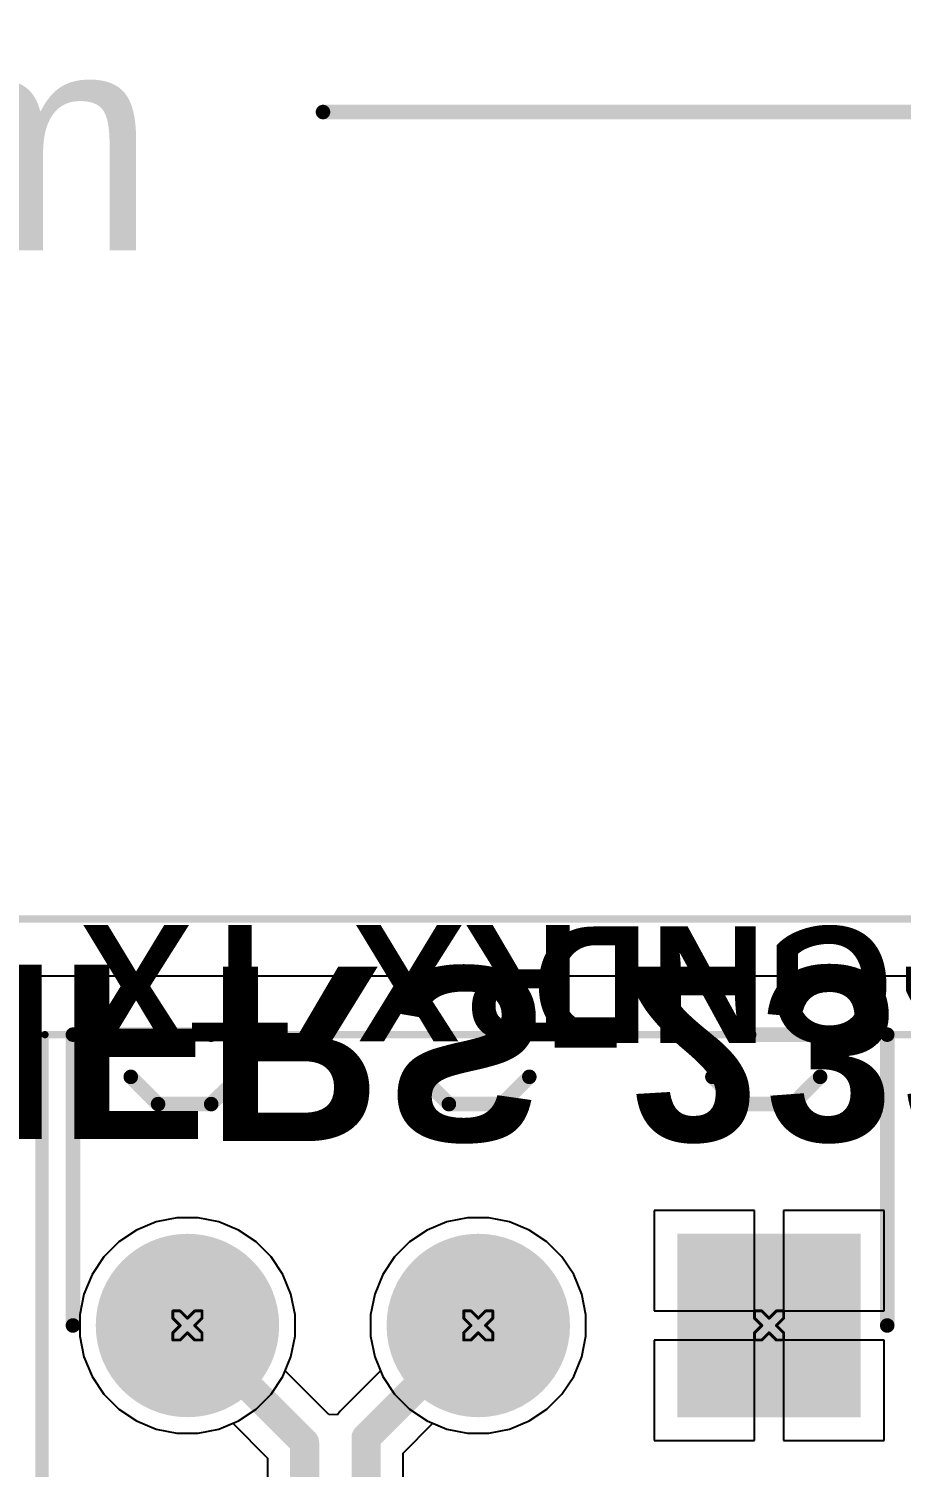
# Model space of a CAD drawing. Header units: inches. Extents: x -21 to 276, y -5 to 220.
# Drawn here: x 61.01 to 76.25, y 85.91 to 111.03 of the extents above; entities that cross this region are included whole.
import ezdxf

# ---------------------------------------------------------------- set-up
doc = ezdxf.new("R2010")
doc.units = ezdxf.units.IN
for name, color, linetype in [('Board_Outline', 216, 'Continuous'), ('Bottom Layer', 5, 'Continuous'), ('Bottom Overlay', 54, 'Continuous'), ('Bottom Solder', 6, 'Continuous'), ('Dimensions', 6, 'Continuous'), ('Drill Drawing', 1, 'Continuous'), ('Ground', 16, 'Continuous'), ('Multi-Layer', 9, 'Continuous'), ('Pad Holes', 156, 'Continuous'), ('Power + Signal', 76, 'Continuous'), ('Top Layer', 1, 'Continuous'), ('Top Overlay', 2, 'Continuous'), ('Top Solder', 216, 'Continuous')]:
    doc.layers.add(name, color=color, linetype=linetype)
doc.styles.add('Arial', font='', dxfattribs={"height": 0.2})
doc.styles.add('Arial_Bold', font='', dxfattribs={"height": 0.2})
doc.styles.get('Arial').set_extended_font_data('Arial')
doc.styles.get('Arial_Bold').set_extended_font_data('Arial', bold=True)

# ---------------------------------------------------------------- blocks, each defined once
blk = doc.blocks.new('DB128L_5_08_2P_BK_S_199')
at = {"layer": 'Bottom Layer'}
blk.add_hatch(color=5, dxfattribs=at).paths.add_polyline_path([(-1.04, 1.5), (-1.04, -1.5), (-4.04, -1.5), (-4.04, 1.5)])
h = blk.add_hatch(color=5, dxfattribs=at)
edge = h.paths.add_edge_path()
edge.add_arc((2.54, 0), 1.5, 0, 360)
at = {"layer": 'Bottom Solder'}
blk.add_hatch(color=6, dxfattribs=at).paths.add_polyline_path([(-0.938, 1.602), (-0.938, -1.602), (-4.142, -1.602), (-4.142, 1.602)])
h = blk.add_hatch(color=6, dxfattribs=at)
edge = h.paths.add_edge_path()
edge.add_arc((2.54, 0), 1.602, 0, 360)
at = {"layer": 'Ground'}
blk.add_hatch(color=16, dxfattribs=at).paths.add_polyline_path([(-1.04, 1.5), (-1.04, -1.5), (-4.04, -1.5), (-4.04, 1.5)])
h = blk.add_hatch(color=16, dxfattribs=at)
edge = h.paths.add_edge_path()
edge.add_arc((2.54, 0), 1.5, 0, 360)
at = {"layer": 'Multi-Layer'}
blk.add_hatch(color=9, dxfattribs=at).paths.add_polyline_path([(-1.04, 1.5), (-1.04, -1.5), (-4.04, -1.5), (-4.04, 1.5)])
h = blk.add_hatch(color=9, dxfattribs=at)
edge = h.paths.add_edge_path()
edge.add_arc((2.54, 0), 1.5, 0, 360)
at = {"layer": 'Pad Holes'}
h = blk.add_hatch(color=7, dxfattribs=at)
edge = h.paths.add_edge_path()
edge.add_arc((-2.54, 0), 0.8, 0, 360)
h = blk.add_hatch(color=7, dxfattribs=at)
edge = h.paths.add_edge_path()
edge.add_arc((2.54, 0), 0.8, 0, 360)
at = {"layer": 'Power + Signal'}
blk.add_hatch(color=76, dxfattribs=at).paths.add_polyline_path([(-1.04, 1.5), (-1.04, -1.5), (-4.04, -1.5), (-4.04, 1.5)])
h = blk.add_hatch(color=76, dxfattribs=at)
edge = h.paths.add_edge_path()
edge.add_arc((2.54, 0), 1.5, 0, 360)
at = {"layer": 'Top Layer'}
blk.add_hatch(color=1, dxfattribs=at).paths.add_polyline_path([(-1.04, 1.5), (-1.04, -1.5), (-4.04, -1.5), (-4.04, 1.5)])
h = blk.add_hatch(color=1, dxfattribs=at)
edge = h.paths.add_edge_path()
edge.add_arc((2.54, 0), 1.5, 0, 360)
at = {"layer": 'Top Solder'}
blk.add_hatch(color=216, dxfattribs=at).paths.add_polyline_path([(-0.938, 1.602), (-0.938, -1.602), (-4.142, -1.602), (-4.142, 1.602)])
h = blk.add_hatch(color=216, dxfattribs=at)
edge = h.paths.add_edge_path()
edge.add_arc((2.54, 0), 1.602, 0, 360)
at = {"layer": 'Top Overlay'}
for points in [[(5.131, 5.131, 0.127, 0.127, 0), (-5.131, 5.131, 0.127, 0.127, 0)], [(-5.131, 5.131, 0.127, 0.127, 0), (-5.131, -5.08, 0.127, 0.127, 0)], [(5.131, 5.131, 0.127, 0.127, 0), (5.131, -5.08, 0.127, 0.127, 0)], [(-2.954, -3.867, 0.254, 0.254, 0), (-3.431, -4.343, 0.254, 0.254, 0)], [(-2.026, -3.867, 0.254, 0.254, 0), (-2.954, -3.867, 0.254, 0.254, 0)], [(-1.549, -4.343, 0.254, 0.254, 0), (-2.026, -3.867, 0.254, 0.254, 0)], [(2.126, -3.867, 0.254, 0.254, 0), (1.649, -4.343, 0.254, 0.254, 0)], [(3.054, -3.867, 0.254, 0.254, 0), (2.126, -3.867, 0.254, 0.254, 0)], [(3.531, -4.343, 0.254, 0.254, 0), (3.054, -3.867, 0.254, 0.254, 0)], [(5.131, -5.08, 0.127, 0.127, 0), (-5.131, -5.08, 0.127, 0.127, 0)]]:
    blk.add_lwpolyline(points, format="xyseb", dxfattribs=at)
for points in [[(-5.163, 5.131, 0.0635, 0.0635, 1), (-5.099, 5.131, 0.0635, 0.0635, 1)], [(-5.163, 5.131, 0.0635, 0.0635, 1), (-5.099, 5.131, 0.0635, 0.0635, 1)], [(5.099, 5.131, 0.0635, 0.0635, 1), (5.163, 5.131, 0.0635, 0.0635, 1)], [(5.099, 5.131, 0.0635, 0.0635, 1), (5.163, 5.131, 0.0635, 0.0635, 1)], [(-3.018, -3.867, 0.127, 0.127, 1), (-2.891, -3.867, 0.127, 0.127, 1)], [(-3.018, -3.867, 0.127, 0.127, 1), (-2.891, -3.867, 0.127, 0.127, 1)], [(-2.09, -3.867, 0.127, 0.127, 1), (-1.963, -3.867, 0.127, 0.127, 1)], [(-2.09, -3.867, 0.127, 0.127, 1), (-1.963, -3.867, 0.127, 0.127, 1)], [(2.062, -3.867, 0.127, 0.127, 1), (2.189, -3.867, 0.127, 0.127, 1)], [(2.062, -3.867, 0.127, 0.127, 1), (2.189, -3.867, 0.127, 0.127, 1)], [(2.99, -3.867, 0.127, 0.127, 1), (3.117, -3.867, 0.127, 0.127, 1)], [(2.99, -3.867, 0.127, 0.127, 1), (3.117, -3.867, 0.127, 0.127, 1)], [(-3.495, -4.343, 0.127, 0.127, 1), (-3.368, -4.343, 0.127, 0.127, 1)], [(-1.613, -4.343, 0.127, 0.127, 1), (-1.486, -4.343, 0.127, 0.127, 1)], [(1.585, -4.343, 0.127, 0.127, 1), (1.712, -4.343, 0.127, 0.127, 1)], [(3.467, -4.343, 0.127, 0.127, 1), (3.594, -4.343, 0.127, 0.127, 1)], [(-5.163, -5.08, 0.0635, 0.0635, 1), (-5.099, -5.08, 0.0635, 0.0635, 1)], [(-5.163, -5.08, 0.0635, 0.0635, 1), (-5.099, -5.08, 0.0635, 0.0635, 1)], [(5.099, -5.08, 0.0635, 0.0635, 1), (5.163, -5.08, 0.0635, 0.0635, 1)], [(5.099, -5.08, 0.0635, 0.0635, 1), (5.163, -5.08, 0.0635, 0.0635, 1)]]:
    blk.add_lwpolyline(points, format="xyseb", close=True, dxfattribs=at)
blk = doc.blocks.new('DB128L_5_08_3P_BK_S_200')
at = {"layer": 'Bottom Layer'}
blk.add_hatch(color=5, dxfattribs=at).paths.add_polyline_path([(-3.58, 1.5), (-3.58, -1.5), (-6.58, -1.5), (-6.58, 1.5)])
h = blk.add_hatch(color=5, dxfattribs=at)
edge = h.paths.add_edge_path()
edge.add_arc((0, 0), 1.5, 0, 360)
h = blk.add_hatch(color=5, dxfattribs=at)
edge = h.paths.add_edge_path()
edge.add_arc((5.08, 0), 1.5, 0, 360)
at = {"layer": 'Bottom Solder'}
blk.add_hatch(color=6, dxfattribs=at).paths.add_polyline_path([(-3.478, 1.602), (-3.478, -1.602), (-6.682, -1.602), (-6.682, 1.602)])
h = blk.add_hatch(color=6, dxfattribs=at)
edge = h.paths.add_edge_path()
edge.add_arc((0, 0), 1.602, 0, 360)
h = blk.add_hatch(color=6, dxfattribs=at)
edge = h.paths.add_edge_path()
edge.add_arc((5.08, 0), 1.602, 0, 360)
at = {"layer": 'Ground'}
blk.add_hatch(color=16, dxfattribs=at).paths.add_polyline_path([(-3.58, 1.5), (-3.58, -1.5), (-6.58, -1.5), (-6.58, 1.5)])
h = blk.add_hatch(color=16, dxfattribs=at)
edge = h.paths.add_edge_path()
edge.add_arc((0, 0), 1.5, 0, 360)
h = blk.add_hatch(color=16, dxfattribs=at)
edge = h.paths.add_edge_path()
edge.add_arc((5.08, 0), 1.5, 0, 360)
at = {"layer": 'Multi-Layer'}
blk.add_hatch(color=9, dxfattribs=at).paths.add_polyline_path([(-3.58, 1.5), (-3.58, -1.5), (-6.58, -1.5), (-6.58, 1.5)])
h = blk.add_hatch(color=9, dxfattribs=at)
edge = h.paths.add_edge_path()
edge.add_arc((0, 0), 1.5, 0, 360)
h = blk.add_hatch(color=9, dxfattribs=at)
edge = h.paths.add_edge_path()
edge.add_arc((5.08, 0), 1.5, 0, 360)
at = {"layer": 'Pad Holes'}
h = blk.add_hatch(color=7, dxfattribs=at)
edge = h.paths.add_edge_path()
edge.add_arc((-5.08, 0), 0.8, 0, 360)
h = blk.add_hatch(color=7, dxfattribs=at)
edge = h.paths.add_edge_path()
edge.add_arc((0, 0), 0.8, 0, 360)
h = blk.add_hatch(color=7, dxfattribs=at)
edge = h.paths.add_edge_path()
edge.add_arc((5.08, 0), 0.8, 0, 360)
at = {"layer": 'Power + Signal'}
blk.add_hatch(color=76, dxfattribs=at).paths.add_polyline_path([(-3.58, 1.5), (-3.58, -1.5), (-6.58, -1.5), (-6.58, 1.5)])
h = blk.add_hatch(color=76, dxfattribs=at)
edge = h.paths.add_edge_path()
edge.add_arc((0, 0), 1.5, 0, 360)
h = blk.add_hatch(color=76, dxfattribs=at)
edge = h.paths.add_edge_path()
edge.add_arc((5.08, 0), 1.5, 0, 360)
at = {"layer": 'Top Layer'}
blk.add_hatch(color=1, dxfattribs=at).paths.add_polyline_path([(-3.58, 1.5), (-3.58, -1.5), (-6.58, -1.5), (-6.58, 1.5)])
h = blk.add_hatch(color=1, dxfattribs=at)
edge = h.paths.add_edge_path()
edge.add_arc((0, 0), 1.5, 0, 360)
h = blk.add_hatch(color=1, dxfattribs=at)
edge = h.paths.add_edge_path()
edge.add_arc((5.08, 0), 1.5, 0, 360)
at = {"layer": 'Top Solder'}
blk.add_hatch(color=216, dxfattribs=at).paths.add_polyline_path([(-3.478, 1.602), (-3.478, -1.602), (-6.682, -1.602), (-6.682, 1.602)])
h = blk.add_hatch(color=216, dxfattribs=at)
edge = h.paths.add_edge_path()
edge.add_arc((0, 0), 1.602, 0, 360)
h = blk.add_hatch(color=216, dxfattribs=at)
edge = h.paths.add_edge_path()
edge.add_arc((5.08, 0), 1.602, 0, 360)
at = {"layer": 'Top Overlay'}
for points in [[(-7.671, 5.131, 0.127, 0.127, 0), (-7.671, -5.08, 0.127, 0.127, 0)], [(7.671, 5.131, 0.127, 0.127, 0), (-7.671, 5.131, 0.127, 0.127, 0)], [(7.671, 5.131, 0.127, 0.127, 0), (7.671, -5.08, 0.127, 0.127, 0)], [(-5.494, -3.867, 0.254, 0.254, 0), (-5.971, -4.343, 0.254, 0.254, 0)], [(-4.566, -3.867, 0.254, 0.254, 0), (-5.494, -3.867, 0.254, 0.254, 0)], [(-4.089, -4.343, 0.254, 0.254, 0), (-4.566, -3.867, 0.254, 0.254, 0)], [(-0.414, -3.867, 0.254, 0.254, 0), (-0.891, -4.343, 0.254, 0.254, 0)], [(0.514, -3.867, 0.254, 0.254, 0), (-0.414, -3.867, 0.254, 0.254, 0)], [(0.991, -4.343, 0.254, 0.254, 0), (0.514, -3.867, 0.254, 0.254, 0)], [(4.666, -3.867, 0.254, 0.254, 0), (4.189, -4.343, 0.254, 0.254, 0)], [(5.594, -3.867, 0.254, 0.254, 0), (4.666, -3.867, 0.254, 0.254, 0)], [(6.071, -4.343, 0.254, 0.254, 0), (5.594, -3.867, 0.254, 0.254, 0)], [(7.671, -5.08, 0.127, 0.127, 0), (-7.671, -5.08, 0.127, 0.127, 0)]]:
    blk.add_lwpolyline(points, format="xyseb", dxfattribs=at)
for points in [[(-7.703, 5.131, 0.0635, 0.0635, 1), (-7.639, 5.131, 0.0635, 0.0635, 1)], [(-7.703, 5.131, 0.0635, 0.0635, 1), (-7.639, 5.131, 0.0635, 0.0635, 1)], [(7.639, 5.131, 0.0635, 0.0635, 1), (7.703, 5.131, 0.0635, 0.0635, 1)], [(7.639, 5.131, 0.0635, 0.0635, 1), (7.703, 5.131, 0.0635, 0.0635, 1)], [(-5.558, -3.867, 0.127, 0.127, 1), (-5.431, -3.867, 0.127, 0.127, 1)], [(-5.558, -3.867, 0.127, 0.127, 1), (-5.431, -3.867, 0.127, 0.127, 1)], [(-4.63, -3.867, 0.127, 0.127, 1), (-4.503, -3.867, 0.127, 0.127, 1)], [(-4.63, -3.867, 0.127, 0.127, 1), (-4.503, -3.867, 0.127, 0.127, 1)], [(-0.478, -3.867, 0.127, 0.127, 1), (-0.351, -3.867, 0.127, 0.127, 1)], [(-0.478, -3.867, 0.127, 0.127, 1), (-0.351, -3.867, 0.127, 0.127, 1)], [(0.45, -3.867, 0.127, 0.127, 1), (0.577, -3.867, 0.127, 0.127, 1)], [(0.45, -3.867, 0.127, 0.127, 1), (0.577, -3.867, 0.127, 0.127, 1)], [(4.602, -3.867, 0.127, 0.127, 1), (4.729, -3.867, 0.127, 0.127, 1)], [(4.602, -3.867, 0.127, 0.127, 1), (4.729, -3.867, 0.127, 0.127, 1)], [(5.53, -3.867, 0.127, 0.127, 1), (5.657, -3.867, 0.127, 0.127, 1)], [(5.53, -3.867, 0.127, 0.127, 1), (5.657, -3.867, 0.127, 0.127, 1)], [(-6.035, -4.343, 0.127, 0.127, 1), (-5.908, -4.343, 0.127, 0.127, 1)], [(-4.153, -4.343, 0.127, 0.127, 1), (-4.026, -4.343, 0.127, 0.127, 1)], [(-0.955, -4.343, 0.127, 0.127, 1), (-0.828, -4.343, 0.127, 0.127, 1)], [(0.927, -4.343, 0.127, 0.127, 1), (1.054, -4.343, 0.127, 0.127, 1)], [(4.125, -4.343, 0.127, 0.127, 1), (4.252, -4.343, 0.127, 0.127, 1)], [(6.007, -4.343, 0.127, 0.127, 1), (6.134, -4.343, 0.127, 0.127, 1)], [(-7.703, -5.08, 0.0635, 0.0635, 1), (-7.639, -5.08, 0.0635, 0.0635, 1)], [(-7.703, -5.08, 0.0635, 0.0635, 1), (-7.639, -5.08, 0.0635, 0.0635, 1)], [(7.639, -5.08, 0.0635, 0.0635, 1), (7.703, -5.08, 0.0635, 0.0635, 1)], [(7.639, -5.08, 0.0635, 0.0635, 1), (7.703, -5.08, 0.0635, 0.0635, 1)]]:
    blk.add_lwpolyline(points, format="xyseb", close=True, dxfattribs=at)

msp = doc.modelspace()

# ---------------------------------------------------------------- linework, layer by layer
at = {"layer": 'Board_Outline'}
msp.add_lwpolyline([(-4.499, 95.482, 0.127, 0.127, 0), (109.501, 95.482, 0.127, 0.127, 0)], format="xyseb", dxfattribs=at)
at = {"layer": 'Bottom Layer'}
for p, q in [((51.918, 94.488), (92.589, 94.488)), ((63.596, 90.262), (63.233, 90.19)), ((63.967, 90.262), (63.596, 90.262)), ((64.33, 90.19), (63.967, 90.262)), ((68.676, 90.262), (68.313, 90.19)), ((69.047, 90.262), (68.676, 90.262)), ((69.41, 90.19), (69.047, 90.262)), ((73.688, 90.389), (71.934, 90.389)), ((71.934, 90.389), (71.934, 88.635)), ((73.688, 88.635), (73.688, 90.389)), ((75.95, 90.389), (74.196, 90.389)), ((74.196, 90.389), (74.196, 88.635)), ((75.95, 88.635), (75.95, 90.389)), ((62.891, 90.048), (62.583, 89.842)), ((63.233, 90.19), (62.891, 90.048)), ((64.673, 90.048), (64.33, 90.19)), ((64.981, 89.842), (64.673, 90.048)), ((67.971, 90.048), (67.663, 89.842)), ((68.313, 90.19), (67.971, 90.048)), ((69.753, 90.048), (69.41, 90.19)), ((70.061, 89.842), (69.753, 90.048)), ((62.583, 89.842), (62.321, 89.58)), ((65.243, 89.58), (64.981, 89.842)), ((67.663, 89.842), (67.401, 89.58)), ((70.323, 89.58), (70.061, 89.842)), ((62.321, 89.58), (62.115, 89.272)), ((65.449, 89.272), (65.243, 89.58)), ((67.401, 89.58), (67.195, 89.272)), ((70.529, 89.272), (70.323, 89.58)), ((62.115, 89.272), (61.973, 88.93)), ((65.59, 88.93), (65.449, 89.272)), ((67.195, 89.272), (67.053, 88.93)), ((70.67, 88.93), (70.529, 89.272)), ((61.973, 88.93), (61.901, 88.566)), ((65.663, 88.566), (65.59, 88.93)), ((67.053, 88.93), (66.981, 88.566)), ((70.743, 88.566), (70.67, 88.93)), ((61.901, 88.566), (61.901, 88.196)), ((65.663, 88.196), (65.663, 88.566)), ((66.981, 88.566), (66.981, 88.196)), ((70.743, 88.196), (70.743, 88.566)), ((71.934, 88.635), (73.688, 88.635)), ((74.196, 88.635), (75.95, 88.635)), ((61.901, 88.196), (61.973, 87.833)), ((65.59, 87.833), (65.663, 88.196)), ((66.981, 88.196), (67.053, 87.833)), ((70.67, 87.833), (70.743, 88.196)), ((73.688, 88.127), (71.934, 88.127)), ((71.934, 88.127), (71.934, 86.373)), ((73.688, 86.373), (73.688, 88.127)), ((75.95, 88.127), (74.196, 88.127)), ((74.196, 88.127), (74.196, 86.373)), ((75.95, 86.373), (75.95, 88.127)), ((61.973, 87.833), (62.115, 87.49)), ((65.489, 87.589), (65.59, 87.833)), ((67.053, 87.833), (67.154, 87.589)), ((70.529, 87.49), (70.67, 87.833)), ((62.115, 87.49), (62.321, 87.182)), ((66.254, 86.824), (65.489, 87.589)), ((67.154, 87.589), (66.444, 86.879)), ((70.323, 87.182), (70.529, 87.49)), ((62.321, 87.182), (62.583, 86.92)), ((70.061, 86.92), (70.323, 87.182)), ((62.583, 86.92), (62.891, 86.714)), ((62.891, 86.714), (63.233, 86.572)), ((66.403, 86.818), (66.254, 86.824)), ((66.444, 86.879), (66.403, 86.818)), ((69.41, 86.572), (69.753, 86.714)), ((69.753, 86.714), (70.061, 86.92)), ((63.233, 86.572), (63.596, 86.5)), ((63.596, 86.5), (63.967, 86.5)), ((63.967, 86.5), (64.33, 86.572)), ((64.33, 86.572), (64.574, 86.673)), ((64.574, 86.673), (65.181, 86.066)), ((67.549, 86.153), (68.069, 86.673)), ((68.069, 86.673), (68.313, 86.572)), ((68.313, 86.572), (68.676, 86.5)), ((68.676, 86.5), (69.047, 86.5)), ((69.047, 86.5), (69.41, 86.572)), ((71.934, 86.373), (73.688, 86.373)), ((74.196, 86.373), (75.95, 86.373)), ((65.181, 86.066), (65.181, 81.15)), ((67.549, 81.15), (67.549, 86.153))]:
    msp.add_line(p, q, dxfattribs=at)
for points in [[(63.782, 88.381, 0.508, 0.508, 0), (65.829, 86.334, 0.508, 0.508, 0)], [(66.902, 86.421, 0.508, 0.508, 0), (68.862, 88.381, 0.508, 0.508, 0)], [(65.829, 80.515, 0.508, 0.508, 0), (65.829, 86.334, 0.508, 0.508, 0)], [(66.902, 80.515, 0.508, 0.508, 0), (66.902, 86.421, 0.508, 0.508, 0)]]:
    msp.add_lwpolyline(points, format="xyseb", dxfattribs=at)
for points in [[(63.655, 88.381, 0.254, 0.254, 1), (63.909, 88.381, 0.254, 0.254, 1)], [(68.735, 88.381, 0.254, 0.254, 1), (68.989, 88.381, 0.254, 0.254, 1)], [(65.702, 86.334, 0.254, 0.254, 1), (65.956, 86.334, 0.254, 0.254, 1)], [(65.702, 86.334, 0.254, 0.254, 1), (65.956, 86.334, 0.254, 0.254, 1)], [(66.775, 86.421, 0.254, 0.254, 1), (67.029, 86.421, 0.254, 0.254, 1)], [(66.775, 86.421, 0.254, 0.254, 1), (67.029, 86.421, 0.254, 0.254, 1)]]:
    msp.add_lwpolyline(points, format="xyseb", close=True, dxfattribs=at)
at = {"layer": 'Bottom Overlay'}
for points in [[(61.782, 88.381, 0.254, 0.254, 0), (61.782, 93.461, 0.254, 0.254, 0)], [(61.782, 93.461, 0.254, 0.254, 0), (64.196, 93.461, 0.254, 0.254, 0)], [(73.593, 93.461, 0.254, 0.254, 0), (76.006, 93.461, 0.254, 0.254, 0)], [(76.006, 88.381, 0.254, 0.254, 0), (76.006, 93.461, 0.254, 0.254, 0)]]:
    msp.add_lwpolyline(points, format="xyseb", dxfattribs=at)
for points in [[(61.718, 93.461, 0.127, 0.127, 1), (61.845, 93.461, 0.127, 0.127, 1)], [(61.718, 93.461, 0.127, 0.127, 1), (61.845, 93.461, 0.127, 0.127, 1)], [(64.132, 93.461, 0.127, 0.127, 1), (64.259, 93.461, 0.127, 0.127, 1)], [(73.529, 93.461, 0.127, 0.127, 1), (73.656, 93.461, 0.127, 0.127, 1)], [(75.942, 93.461, 0.127, 0.127, 1), (76.069, 93.461, 0.127, 0.127, 1)], [(75.942, 93.461, 0.127, 0.127, 1), (76.069, 93.461, 0.127, 0.127, 1)], [(61.718, 88.381, 0.127, 0.127, 1), (61.845, 88.381, 0.127, 0.127, 1)], [(75.942, 88.381, 0.127, 0.127, 1), (76.069, 88.381, 0.127, 0.127, 1)]]:
    msp.add_lwpolyline(points, format="xyseb", close=True, dxfattribs=at)
at = {"layer": 'Dimensions'}
msp.add_lwpolyline([(66.15, 109.576, 0.254, 0.254, 0), (109.501, 109.576, 0.254, 0.254, 0)], format="xyseb", dxfattribs=at)
msp.add_lwpolyline([(66.086, 109.576, 0.127, 0.127, 1), (66.213, 109.576, 0.127, 0.127, 1)], format="xyseb", close=True, dxfattribs=at)
at = {"layer": 'Drill Drawing'}
for points in [[(63.528, 88.508, 0.0508, 0.0508, 0), (63.528, 88.635, 0.0508, 0.0508, 0)], [(63.528, 88.635, 0.0508, 0.0508, 0), (63.655, 88.635, 0.0508, 0.0508, 0)], [(63.528, 88.508, 0.0508, 0.0508, 0), (63.655, 88.381, 0.0508, 0.0508, 0)], [(63.655, 88.635, 0.0508, 0.0508, 0), (63.782, 88.508, 0.0508, 0.0508, 0)], [(63.782, 88.508, 0.0508, 0.0508, 0), (63.909, 88.635, 0.0508, 0.0508, 0)], [(63.909, 88.635, 0.0508, 0.0508, 0), (64.036, 88.635, 0.0508, 0.0508, 0)], [(63.909, 88.381, 0.0508, 0.0508, 0), (64.036, 88.508, 0.0508, 0.0508, 0)], [(64.036, 88.508, 0.0508, 0.0508, 0), (64.036, 88.635, 0.0508, 0.0508, 0)], [(68.608, 88.508, 0.0508, 0.0508, 0), (68.608, 88.635, 0.0508, 0.0508, 0)], [(68.608, 88.635, 0.0508, 0.0508, 0), (68.735, 88.635, 0.0508, 0.0508, 0)], [(68.608, 88.508, 0.0508, 0.0508, 0), (68.735, 88.381, 0.0508, 0.0508, 0)], [(68.735, 88.635, 0.0508, 0.0508, 0), (68.862, 88.508, 0.0508, 0.0508, 0)], [(68.862, 88.508, 0.0508, 0.0508, 0), (68.989, 88.635, 0.0508, 0.0508, 0)], [(68.989, 88.635, 0.0508, 0.0508, 0), (69.116, 88.635, 0.0508, 0.0508, 0)], [(68.989, 88.381, 0.0508, 0.0508, 0), (69.116, 88.508, 0.0508, 0.0508, 0)], [(69.116, 88.508, 0.0508, 0.0508, 0), (69.116, 88.635, 0.0508, 0.0508, 0)], [(73.688, 88.508, 0.0508, 0.0508, 0), (73.688, 88.635, 0.0508, 0.0508, 0)], [(73.688, 88.635, 0.0508, 0.0508, 0), (73.815, 88.635, 0.0508, 0.0508, 0)], [(73.688, 88.508, 0.0508, 0.0508, 0), (73.815, 88.381, 0.0508, 0.0508, 0)], [(73.815, 88.635, 0.0508, 0.0508, 0), (73.942, 88.508, 0.0508, 0.0508, 0)], [(73.942, 88.508, 0.0508, 0.0508, 0), (74.069, 88.635, 0.0508, 0.0508, 0)], [(74.069, 88.635, 0.0508, 0.0508, 0), (74.196, 88.635, 0.0508, 0.0508, 0)], [(74.069, 88.381, 0.0508, 0.0508, 0), (74.196, 88.508, 0.0508, 0.0508, 0)], [(74.196, 88.508, 0.0508, 0.0508, 0), (74.196, 88.635, 0.0508, 0.0508, 0)], [(63.528, 88.254, 0.0508, 0.0508, 0), (63.655, 88.381, 0.0508, 0.0508, 0)], [(63.528, 88.127, 0.0508, 0.0508, 0), (63.528, 88.254, 0.0508, 0.0508, 0)], [(63.655, 88.127, 0.0508, 0.0508, 0), (63.782, 88.254, 0.0508, 0.0508, 0)], [(63.782, 88.254, 0.0508, 0.0508, 0), (63.909, 88.127, 0.0508, 0.0508, 0)], [(63.909, 88.381, 0.0508, 0.0508, 0), (64.036, 88.254, 0.0508, 0.0508, 0)], [(64.036, 88.127, 0.0508, 0.0508, 0), (64.036, 88.254, 0.0508, 0.0508, 0)], [(68.608, 88.254, 0.0508, 0.0508, 0), (68.735, 88.381, 0.0508, 0.0508, 0)], [(68.608, 88.127, 0.0508, 0.0508, 0), (68.608, 88.254, 0.0508, 0.0508, 0)], [(68.735, 88.127, 0.0508, 0.0508, 0), (68.862, 88.254, 0.0508, 0.0508, 0)], [(68.862, 88.254, 0.0508, 0.0508, 0), (68.989, 88.127, 0.0508, 0.0508, 0)], [(68.989, 88.381, 0.0508, 0.0508, 0), (69.116, 88.254, 0.0508, 0.0508, 0)], [(69.116, 88.127, 0.0508, 0.0508, 0), (69.116, 88.254, 0.0508, 0.0508, 0)], [(73.688, 88.254, 0.0508, 0.0508, 0), (73.815, 88.381, 0.0508, 0.0508, 0)], [(73.688, 88.127, 0.0508, 0.0508, 0), (73.688, 88.254, 0.0508, 0.0508, 0)], [(73.815, 88.127, 0.0508, 0.0508, 0), (73.942, 88.254, 0.0508, 0.0508, 0)], [(73.942, 88.254, 0.0508, 0.0508, 0), (74.069, 88.127, 0.0508, 0.0508, 0)], [(74.069, 88.381, 0.0508, 0.0508, 0), (74.196, 88.254, 0.0508, 0.0508, 0)], [(74.196, 88.127, 0.0508, 0.0508, 0), (74.196, 88.254, 0.0508, 0.0508, 0)], [(63.528, 88.127, 0.0508, 0.0508, 0), (63.655, 88.127, 0.0508, 0.0508, 0)], [(63.909, 88.127, 0.0508, 0.0508, 0), (64.036, 88.127, 0.0508, 0.0508, 0)], [(68.608, 88.127, 0.0508, 0.0508, 0), (68.735, 88.127, 0.0508, 0.0508, 0)], [(68.989, 88.127, 0.0508, 0.0508, 0), (69.116, 88.127, 0.0508, 0.0508, 0)], [(73.688, 88.127, 0.0508, 0.0508, 0), (73.815, 88.127, 0.0508, 0.0508, 0)], [(74.069, 88.127, 0.0508, 0.0508, 0), (74.196, 88.127, 0.0508, 0.0508, 0)]]:
    msp.add_lwpolyline(points, format="xyseb", dxfattribs=at)
for points in [[(63.515, 88.635, 0.0254, 0.0254, 1), (63.54, 88.635, 0.0254, 0.0254, 1)], [(63.515, 88.635, 0.0254, 0.0254, 1), (63.54, 88.635, 0.0254, 0.0254, 1)], [(63.515, 88.508, 0.0254, 0.0254, 1), (63.54, 88.508, 0.0254, 0.0254, 1)], [(63.515, 88.508, 0.0254, 0.0254, 1), (63.54, 88.508, 0.0254, 0.0254, 1)], [(63.642, 88.635, 0.0254, 0.0254, 1), (63.667, 88.635, 0.0254, 0.0254, 1)], [(63.642, 88.635, 0.0254, 0.0254, 1), (63.667, 88.635, 0.0254, 0.0254, 1)], [(63.769, 88.508, 0.0254, 0.0254, 1), (63.794, 88.508, 0.0254, 0.0254, 1)], [(63.769, 88.508, 0.0254, 0.0254, 1), (63.794, 88.508, 0.0254, 0.0254, 1)], [(63.896, 88.635, 0.0254, 0.0254, 1), (63.921, 88.635, 0.0254, 0.0254, 1)], [(63.896, 88.635, 0.0254, 0.0254, 1), (63.921, 88.635, 0.0254, 0.0254, 1)], [(64.023, 88.635, 0.0254, 0.0254, 1), (64.048, 88.635, 0.0254, 0.0254, 1)], [(64.023, 88.635, 0.0254, 0.0254, 1), (64.048, 88.635, 0.0254, 0.0254, 1)], [(64.023, 88.508, 0.0254, 0.0254, 1), (64.048, 88.508, 0.0254, 0.0254, 1)], [(64.023, 88.508, 0.0254, 0.0254, 1), (64.048, 88.508, 0.0254, 0.0254, 1)], [(68.595, 88.635, 0.0254, 0.0254, 1), (68.62, 88.635, 0.0254, 0.0254, 1)], [(68.595, 88.635, 0.0254, 0.0254, 1), (68.62, 88.635, 0.0254, 0.0254, 1)], [(68.595, 88.508, 0.0254, 0.0254, 1), (68.62, 88.508, 0.0254, 0.0254, 1)], [(68.595, 88.508, 0.0254, 0.0254, 1), (68.62, 88.508, 0.0254, 0.0254, 1)], [(68.722, 88.635, 0.0254, 0.0254, 1), (68.747, 88.635, 0.0254, 0.0254, 1)], [(68.722, 88.635, 0.0254, 0.0254, 1), (68.747, 88.635, 0.0254, 0.0254, 1)], [(68.849, 88.508, 0.0254, 0.0254, 1), (68.874, 88.508, 0.0254, 0.0254, 1)], [(68.849, 88.508, 0.0254, 0.0254, 1), (68.874, 88.508, 0.0254, 0.0254, 1)], [(68.976, 88.635, 0.0254, 0.0254, 1), (69.001, 88.635, 0.0254, 0.0254, 1)], [(68.976, 88.635, 0.0254, 0.0254, 1), (69.001, 88.635, 0.0254, 0.0254, 1)], [(69.103, 88.635, 0.0254, 0.0254, 1), (69.128, 88.635, 0.0254, 0.0254, 1)], [(69.103, 88.635, 0.0254, 0.0254, 1), (69.128, 88.635, 0.0254, 0.0254, 1)], [(69.103, 88.508, 0.0254, 0.0254, 1), (69.128, 88.508, 0.0254, 0.0254, 1)], [(69.103, 88.508, 0.0254, 0.0254, 1), (69.128, 88.508, 0.0254, 0.0254, 1)], [(73.675, 88.635, 0.0254, 0.0254, 1), (73.7, 88.635, 0.0254, 0.0254, 1)], [(73.675, 88.635, 0.0254, 0.0254, 1), (73.7, 88.635, 0.0254, 0.0254, 1)], [(73.675, 88.508, 0.0254, 0.0254, 1), (73.7, 88.508, 0.0254, 0.0254, 1)], [(73.675, 88.508, 0.0254, 0.0254, 1), (73.7, 88.508, 0.0254, 0.0254, 1)], [(73.802, 88.635, 0.0254, 0.0254, 1), (73.827, 88.635, 0.0254, 0.0254, 1)], [(73.802, 88.635, 0.0254, 0.0254, 1), (73.827, 88.635, 0.0254, 0.0254, 1)], [(73.929, 88.508, 0.0254, 0.0254, 1), (73.954, 88.508, 0.0254, 0.0254, 1)], [(73.929, 88.508, 0.0254, 0.0254, 1), (73.954, 88.508, 0.0254, 0.0254, 1)], [(74.056, 88.635, 0.0254, 0.0254, 1), (74.081, 88.635, 0.0254, 0.0254, 1)], [(74.056, 88.635, 0.0254, 0.0254, 1), (74.081, 88.635, 0.0254, 0.0254, 1)], [(74.183, 88.635, 0.0254, 0.0254, 1), (74.208, 88.635, 0.0254, 0.0254, 1)], [(74.183, 88.635, 0.0254, 0.0254, 1), (74.208, 88.635, 0.0254, 0.0254, 1)], [(74.183, 88.508, 0.0254, 0.0254, 1), (74.208, 88.508, 0.0254, 0.0254, 1)], [(74.183, 88.508, 0.0254, 0.0254, 1), (74.208, 88.508, 0.0254, 0.0254, 1)], [(63.515, 88.254, 0.0254, 0.0254, 1), (63.54, 88.254, 0.0254, 0.0254, 1)], [(63.515, 88.254, 0.0254, 0.0254, 1), (63.54, 88.254, 0.0254, 0.0254, 1)], [(63.642, 88.381, 0.0254, 0.0254, 1), (63.667, 88.381, 0.0254, 0.0254, 1)], [(63.642, 88.381, 0.0254, 0.0254, 1), (63.667, 88.381, 0.0254, 0.0254, 1)], [(63.769, 88.254, 0.0254, 0.0254, 1), (63.794, 88.254, 0.0254, 0.0254, 1)], [(63.769, 88.254, 0.0254, 0.0254, 1), (63.794, 88.254, 0.0254, 0.0254, 1)], [(63.896, 88.381, 0.0254, 0.0254, 1), (63.921, 88.381, 0.0254, 0.0254, 1)], [(63.896, 88.381, 0.0254, 0.0254, 1), (63.921, 88.381, 0.0254, 0.0254, 1)], [(64.023, 88.254, 0.0254, 0.0254, 1), (64.048, 88.254, 0.0254, 0.0254, 1)], [(64.023, 88.254, 0.0254, 0.0254, 1), (64.048, 88.254, 0.0254, 0.0254, 1)], [(68.595, 88.254, 0.0254, 0.0254, 1), (68.62, 88.254, 0.0254, 0.0254, 1)], [(68.595, 88.254, 0.0254, 0.0254, 1), (68.62, 88.254, 0.0254, 0.0254, 1)], [(68.722, 88.381, 0.0254, 0.0254, 1), (68.747, 88.381, 0.0254, 0.0254, 1)], [(68.722, 88.381, 0.0254, 0.0254, 1), (68.747, 88.381, 0.0254, 0.0254, 1)], [(68.849, 88.254, 0.0254, 0.0254, 1), (68.874, 88.254, 0.0254, 0.0254, 1)], [(68.849, 88.254, 0.0254, 0.0254, 1), (68.874, 88.254, 0.0254, 0.0254, 1)], [(68.976, 88.381, 0.0254, 0.0254, 1), (69.001, 88.381, 0.0254, 0.0254, 1)], [(68.976, 88.381, 0.0254, 0.0254, 1), (69.001, 88.381, 0.0254, 0.0254, 1)], [(69.103, 88.254, 0.0254, 0.0254, 1), (69.128, 88.254, 0.0254, 0.0254, 1)], [(69.103, 88.254, 0.0254, 0.0254, 1), (69.128, 88.254, 0.0254, 0.0254, 1)], [(73.675, 88.254, 0.0254, 0.0254, 1), (73.7, 88.254, 0.0254, 0.0254, 1)], [(73.675, 88.254, 0.0254, 0.0254, 1), (73.7, 88.254, 0.0254, 0.0254, 1)], [(73.802, 88.381, 0.0254, 0.0254, 1), (73.827, 88.381, 0.0254, 0.0254, 1)], [(73.802, 88.381, 0.0254, 0.0254, 1), (73.827, 88.381, 0.0254, 0.0254, 1)], [(73.929, 88.254, 0.0254, 0.0254, 1), (73.954, 88.254, 0.0254, 0.0254, 1)], [(73.929, 88.254, 0.0254, 0.0254, 1), (73.954, 88.254, 0.0254, 0.0254, 1)], [(74.056, 88.381, 0.0254, 0.0254, 1), (74.081, 88.381, 0.0254, 0.0254, 1)], [(74.056, 88.381, 0.0254, 0.0254, 1), (74.081, 88.381, 0.0254, 0.0254, 1)], [(74.183, 88.254, 0.0254, 0.0254, 1), (74.208, 88.254, 0.0254, 0.0254, 1)], [(74.183, 88.254, 0.0254, 0.0254, 1), (74.208, 88.254, 0.0254, 0.0254, 1)], [(63.515, 88.127, 0.0254, 0.0254, 1), (63.54, 88.127, 0.0254, 0.0254, 1)], [(63.515, 88.127, 0.0254, 0.0254, 1), (63.54, 88.127, 0.0254, 0.0254, 1)], [(63.642, 88.127, 0.0254, 0.0254, 1), (63.667, 88.127, 0.0254, 0.0254, 1)], [(63.642, 88.127, 0.0254, 0.0254, 1), (63.667, 88.127, 0.0254, 0.0254, 1)], [(63.896, 88.127, 0.0254, 0.0254, 1), (63.921, 88.127, 0.0254, 0.0254, 1)], [(63.896, 88.127, 0.0254, 0.0254, 1), (63.921, 88.127, 0.0254, 0.0254, 1)], [(64.023, 88.127, 0.0254, 0.0254, 1), (64.048, 88.127, 0.0254, 0.0254, 1)], [(64.023, 88.127, 0.0254, 0.0254, 1), (64.048, 88.127, 0.0254, 0.0254, 1)], [(68.595, 88.127, 0.0254, 0.0254, 1), (68.62, 88.127, 0.0254, 0.0254, 1)], [(68.595, 88.127, 0.0254, 0.0254, 1), (68.62, 88.127, 0.0254, 0.0254, 1)], [(68.722, 88.127, 0.0254, 0.0254, 1), (68.747, 88.127, 0.0254, 0.0254, 1)], [(68.722, 88.127, 0.0254, 0.0254, 1), (68.747, 88.127, 0.0254, 0.0254, 1)], [(68.976, 88.127, 0.0254, 0.0254, 1), (69.001, 88.127, 0.0254, 0.0254, 1)], [(68.976, 88.127, 0.0254, 0.0254, 1), (69.001, 88.127, 0.0254, 0.0254, 1)], [(69.103, 88.127, 0.0254, 0.0254, 1), (69.128, 88.127, 0.0254, 0.0254, 1)], [(69.103, 88.127, 0.0254, 0.0254, 1), (69.128, 88.127, 0.0254, 0.0254, 1)], [(73.675, 88.127, 0.0254, 0.0254, 1), (73.7, 88.127, 0.0254, 0.0254, 1)], [(73.675, 88.127, 0.0254, 0.0254, 1), (73.7, 88.127, 0.0254, 0.0254, 1)], [(73.802, 88.127, 0.0254, 0.0254, 1), (73.827, 88.127, 0.0254, 0.0254, 1)], [(73.802, 88.127, 0.0254, 0.0254, 1), (73.827, 88.127, 0.0254, 0.0254, 1)], [(74.056, 88.127, 0.0254, 0.0254, 1), (74.081, 88.127, 0.0254, 0.0254, 1)], [(74.056, 88.127, 0.0254, 0.0254, 1), (74.081, 88.127, 0.0254, 0.0254, 1)], [(74.183, 88.127, 0.0254, 0.0254, 1), (74.208, 88.127, 0.0254, 0.0254, 1)], [(74.183, 88.127, 0.0254, 0.0254, 1), (74.208, 88.127, 0.0254, 0.0254, 1)]]:
    msp.add_lwpolyline(points, format="xyseb", close=True, dxfattribs=at)
at = {"layer": 'Ground'}
for p, q in [((51.918, 94.488), (92.589, 94.488)), ((63.596, 90.262), (63.233, 90.19)), ((63.967, 90.262), (63.596, 90.262)), ((64.33, 90.19), (63.967, 90.262)), ((68.676, 90.262), (68.313, 90.19)), ((69.047, 90.262), (68.676, 90.262)), ((69.41, 90.19), (69.047, 90.262)), ((73.688, 90.389), (71.934, 90.389)), ((71.934, 90.389), (71.934, 88.635)), ((73.688, 88.635), (73.688, 90.389)), ((75.95, 90.389), (74.196, 90.389)), ((74.196, 90.389), (74.196, 88.635)), ((75.95, 88.635), (75.95, 90.389)), ((62.891, 90.048), (62.583, 89.842)), ((63.233, 90.19), (62.891, 90.048)), ((64.673, 90.048), (64.33, 90.19)), ((64.981, 89.842), (64.673, 90.048)), ((67.971, 90.048), (67.663, 89.842)), ((68.313, 90.19), (67.971, 90.048)), ((69.753, 90.048), (69.41, 90.19)), ((70.061, 89.842), (69.753, 90.048)), ((62.583, 89.842), (62.321, 89.58)), ((65.243, 89.58), (64.981, 89.842)), ((67.663, 89.842), (67.401, 89.58)), ((70.323, 89.58), (70.061, 89.842)), ((62.321, 89.58), (62.115, 89.272)), ((65.449, 89.272), (65.243, 89.58)), ((67.401, 89.58), (67.195, 89.272)), ((70.529, 89.272), (70.323, 89.58)), ((62.115, 89.272), (61.973, 88.93)), ((65.59, 88.93), (65.449, 89.272)), ((67.195, 89.272), (67.053, 88.93)), ((70.67, 88.93), (70.529, 89.272)), ((61.973, 88.93), (61.901, 88.566)), ((65.663, 88.566), (65.59, 88.93)), ((67.053, 88.93), (66.981, 88.566)), ((70.743, 88.566), (70.67, 88.93)), ((61.901, 88.566), (61.901, 88.196)), ((65.663, 88.196), (65.663, 88.566)), ((66.981, 88.566), (66.981, 88.196)), ((70.743, 88.196), (70.743, 88.566)), ((71.934, 88.635), (73.688, 88.635)), ((74.196, 88.635), (75.95, 88.635)), ((61.901, 88.196), (61.973, 87.833)), ((65.59, 87.833), (65.663, 88.196)), ((66.981, 88.196), (67.053, 87.833)), ((70.67, 87.833), (70.743, 88.196)), ((73.688, 88.127), (71.934, 88.127)), ((71.934, 88.127), (71.934, 86.373)), ((73.688, 86.373), (73.688, 88.127)), ((75.95, 88.127), (74.196, 88.127)), ((74.196, 88.127), (74.196, 86.373)), ((75.95, 86.373), (75.95, 88.127)), ((61.973, 87.833), (62.115, 87.49)), ((65.449, 87.49), (65.59, 87.833)), ((67.053, 87.833), (67.195, 87.49)), ((70.529, 87.49), (70.67, 87.833)), ((62.115, 87.49), (62.321, 87.182)), ((65.243, 87.182), (65.449, 87.49)), ((67.195, 87.49), (67.401, 87.182)), ((70.323, 87.182), (70.529, 87.49)), ((62.321, 87.182), (62.583, 86.92)), ((64.981, 86.92), (65.243, 87.182)), ((67.401, 87.182), (67.663, 86.92)), ((70.061, 86.92), (70.323, 87.182)), ((62.583, 86.92), (62.891, 86.714)), ((62.891, 86.714), (63.233, 86.572)), ((64.33, 86.572), (64.673, 86.714)), ((64.673, 86.714), (64.981, 86.92)), ((67.663, 86.92), (67.971, 86.714)), ((67.971, 86.714), (68.313, 86.572)), ((69.41, 86.572), (69.753, 86.714)), ((69.753, 86.714), (70.061, 86.92)), ((63.233, 86.572), (63.596, 86.5)), ((63.596, 86.5), (63.967, 86.5)), ((63.967, 86.5), (64.33, 86.572)), ((68.313, 86.572), (68.676, 86.5)), ((68.676, 86.5), (69.047, 86.5)), ((69.047, 86.5), (69.41, 86.572)), ((71.934, 86.373), (73.688, 86.373)), ((74.196, 86.373), (75.95, 86.373))]:
    msp.add_line(p, q, dxfattribs=at)
at = {"layer": 'Power + Signal'}
for p, q in [((51.918, 94.488), (92.589, 94.488)), ((63.596, 90.262), (63.233, 90.19)), ((63.967, 90.262), (63.596, 90.262)), ((64.33, 90.19), (63.967, 90.262)), ((68.676, 90.262), (68.313, 90.19)), ((69.047, 90.262), (68.676, 90.262)), ((69.41, 90.19), (69.047, 90.262)), ((73.688, 90.389), (71.934, 90.389)), ((71.934, 90.389), (71.934, 88.635)), ((73.688, 88.635), (73.688, 90.389)), ((75.95, 90.389), (74.196, 90.389)), ((74.196, 90.389), (74.196, 88.635)), ((75.95, 88.635), (75.95, 90.389)), ((62.891, 90.048), (62.583, 89.842)), ((63.233, 90.19), (62.891, 90.048)), ((64.673, 90.048), (64.33, 90.19)), ((64.981, 89.842), (64.673, 90.048)), ((67.971, 90.048), (67.663, 89.842)), ((68.313, 90.19), (67.971, 90.048)), ((69.753, 90.048), (69.41, 90.19)), ((70.061, 89.842), (69.753, 90.048)), ((62.583, 89.842), (62.321, 89.58)), ((65.243, 89.58), (64.981, 89.842)), ((67.663, 89.842), (67.401, 89.58)), ((70.323, 89.58), (70.061, 89.842)), ((62.321, 89.58), (62.115, 89.272)), ((65.449, 89.272), (65.243, 89.58)), ((67.401, 89.58), (67.195, 89.272)), ((70.529, 89.272), (70.323, 89.58)), ((62.115, 89.272), (61.973, 88.93)), ((65.59, 88.93), (65.449, 89.272)), ((67.195, 89.272), (67.053, 88.93)), ((70.67, 88.93), (70.529, 89.272)), ((61.973, 88.93), (61.901, 88.566)), ((65.663, 88.566), (65.59, 88.93)), ((67.053, 88.93), (66.981, 88.566)), ((70.743, 88.566), (70.67, 88.93)), ((61.901, 88.566), (61.901, 88.196)), ((65.663, 88.196), (65.663, 88.566)), ((66.981, 88.566), (66.981, 88.196)), ((70.743, 88.196), (70.743, 88.566)), ((71.934, 88.635), (73.688, 88.635)), ((74.196, 88.635), (75.95, 88.635)), ((61.901, 88.196), (61.973, 87.833)), ((65.59, 87.833), (65.663, 88.196)), ((66.981, 88.196), (67.053, 87.833)), ((70.67, 87.833), (70.743, 88.196)), ((73.688, 88.127), (71.934, 88.127)), ((71.934, 88.127), (71.934, 86.373)), ((73.688, 86.373), (73.688, 88.127)), ((75.95, 88.127), (74.196, 88.127)), ((74.196, 88.127), (74.196, 86.373)), ((75.95, 86.373), (75.95, 88.127)), ((61.973, 87.833), (62.115, 87.49)), ((65.449, 87.49), (65.59, 87.833)), ((67.053, 87.833), (67.195, 87.49)), ((70.529, 87.49), (70.67, 87.833)), ((62.115, 87.49), (62.321, 87.182)), ((65.243, 87.182), (65.449, 87.49)), ((67.195, 87.49), (67.401, 87.182)), ((70.323, 87.182), (70.529, 87.49)), ((62.321, 87.182), (62.583, 86.92)), ((64.981, 86.92), (65.243, 87.182)), ((67.401, 87.182), (67.663, 86.92)), ((70.061, 86.92), (70.323, 87.182)), ((62.583, 86.92), (62.891, 86.714)), ((62.891, 86.714), (63.233, 86.572)), ((64.33, 86.572), (64.673, 86.714)), ((64.673, 86.714), (64.981, 86.92)), ((67.663, 86.92), (67.971, 86.714)), ((67.971, 86.714), (68.313, 86.572)), ((69.41, 86.572), (69.753, 86.714)), ((69.753, 86.714), (70.061, 86.92)), ((63.233, 86.572), (63.596, 86.5)), ((63.596, 86.5), (63.967, 86.5)), ((63.967, 86.5), (64.33, 86.572)), ((68.313, 86.572), (68.676, 86.5)), ((68.676, 86.5), (69.047, 86.5)), ((69.047, 86.5), (69.41, 86.572)), ((71.934, 86.373), (73.688, 86.373)), ((74.196, 86.373), (75.95, 86.373))]:
    msp.add_line(p, q, dxfattribs=at)
at = {"layer": 'Top Layer'}
for p, q in [((51.918, 94.488), (92.589, 94.488)), ((63.596, 90.262), (63.233, 90.19)), ((63.967, 90.262), (63.596, 90.262)), ((64.33, 90.19), (63.967, 90.262)), ((68.676, 90.262), (68.313, 90.19)), ((69.047, 90.262), (68.676, 90.262)), ((69.41, 90.19), (69.047, 90.262)), ((73.688, 90.389), (71.934, 90.389)), ((71.934, 90.389), (71.934, 88.635)), ((73.688, 88.635), (73.688, 90.389)), ((75.95, 90.389), (74.196, 90.389)), ((74.196, 90.389), (74.196, 88.635)), ((75.95, 88.635), (75.95, 90.389)), ((62.891, 90.048), (62.583, 89.842)), ((63.233, 90.19), (62.891, 90.048)), ((64.673, 90.048), (64.33, 90.19)), ((64.981, 89.842), (64.673, 90.048)), ((67.971, 90.048), (67.663, 89.842)), ((68.313, 90.19), (67.971, 90.048)), ((69.753, 90.048), (69.41, 90.19)), ((70.061, 89.842), (69.753, 90.048)), ((62.583, 89.842), (62.321, 89.58)), ((65.243, 89.58), (64.981, 89.842)), ((67.663, 89.842), (67.401, 89.58)), ((70.323, 89.58), (70.061, 89.842)), ((62.321, 89.58), (62.115, 89.272)), ((65.449, 89.272), (65.243, 89.58)), ((67.401, 89.58), (67.195, 89.272)), ((70.529, 89.272), (70.323, 89.58)), ((62.115, 89.272), (61.973, 88.93)), ((65.59, 88.93), (65.449, 89.272)), ((67.195, 89.272), (67.053, 88.93)), ((70.67, 88.93), (70.529, 89.272)), ((61.973, 88.93), (61.901, 88.566)), ((65.663, 88.566), (65.59, 88.93)), ((67.053, 88.93), (66.981, 88.566)), ((70.743, 88.566), (70.67, 88.93)), ((61.901, 88.566), (61.901, 88.196)), ((65.663, 88.196), (65.663, 88.566)), ((66.981, 88.566), (66.981, 88.196)), ((70.743, 88.196), (70.743, 88.566)), ((71.934, 88.635), (73.688, 88.635)), ((74.196, 88.635), (75.95, 88.635)), ((61.901, 88.196), (61.973, 87.833)), ((65.59, 87.833), (65.663, 88.196)), ((66.981, 88.196), (67.053, 87.833)), ((70.67, 87.833), (70.743, 88.196)), ((73.688, 88.127), (71.934, 88.127)), ((71.934, 88.127), (71.934, 86.373)), ((73.688, 86.373), (73.688, 88.127)), ((75.95, 88.127), (74.196, 88.127)), ((74.196, 88.127), (74.196, 86.373)), ((75.95, 86.373), (75.95, 88.127)), ((61.973, 87.833), (62.115, 87.49)), ((65.449, 87.49), (65.59, 87.833)), ((67.053, 87.833), (67.195, 87.49)), ((70.529, 87.49), (70.67, 87.833)), ((62.115, 87.49), (62.321, 87.182)), ((65.243, 87.182), (65.449, 87.49)), ((67.195, 87.49), (67.401, 87.182)), ((70.323, 87.182), (70.529, 87.49)), ((62.321, 87.182), (62.583, 86.92)), ((64.981, 86.92), (65.243, 87.182)), ((67.401, 87.182), (67.663, 86.92)), ((70.061, 86.92), (70.323, 87.182)), ((62.583, 86.92), (62.891, 86.714)), ((62.891, 86.714), (63.233, 86.572)), ((64.33, 86.572), (64.673, 86.714)), ((64.673, 86.714), (64.981, 86.92)), ((67.663, 86.92), (67.971, 86.714)), ((67.971, 86.714), (68.313, 86.572)), ((69.41, 86.572), (69.753, 86.714)), ((69.753, 86.714), (70.061, 86.92)), ((63.233, 86.572), (63.596, 86.5)), ((63.596, 86.5), (63.967, 86.5)), ((63.967, 86.5), (64.33, 86.572)), ((68.313, 86.572), (68.676, 86.5)), ((68.676, 86.5), (69.047, 86.5)), ((69.047, 86.5), (69.41, 86.572)), ((71.934, 86.373), (73.688, 86.373)), ((74.196, 86.373), (75.95, 86.373))]:
    msp.add_line(p, q, dxfattribs=at)

# ---------------------------------------------------------------- block references
at = {"rotation": 180}
for name, p in [('DB128L_5_08_2P_BK_S_199', (56.162, 88.381)), ('DB128L_5_08_3P_BK_S_200', (68.862, 88.381))]:
    msp.add_blockref(name, p, dxfattribs=at)

# ---------------------------------------------------------------- texts
at = {"layer": 'Bottom Overlay', "style": 'Arial_Bold', "text_generation_flag": 2}
for s, p in [('DTMF', (52.299, 94.685)), ('RS-232', (64.118, 94.649))]:
    msp.add_text(s, height=3.048, rotation=180, dxfattribs=at).set_placement(p)
at = {"layer": 'Dimensions', "style": 'Arial'}
msp.add_text('114.00mm', height=3.81, dxfattribs=at).set_placement((38.091, 107.163))
at = {"layer": 'Top Overlay', "style": 'Arial_Bold'}
for s, p in [('TX', (65.566, 95.374)), ('RX', (70.646, 95.374)), ('GND', (76.107, 95.35))]:
    msp.add_text(s, height=2.032, rotation=180, dxfattribs=at).set_placement(p)

doc.saveas('drawing.dxf')
